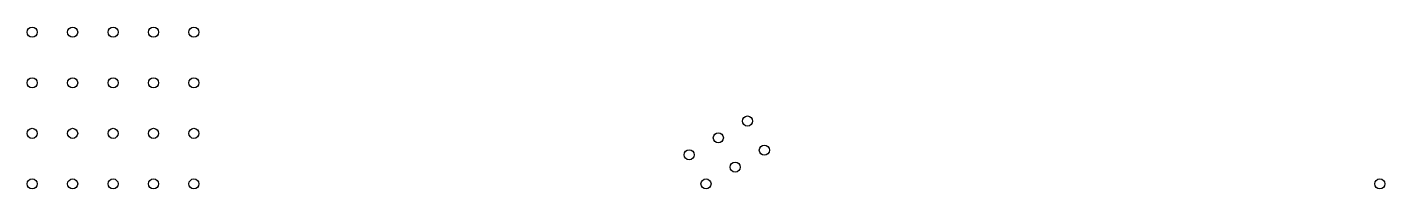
# Model space of a CAD drawing. Header units: inches. Extents: x -3 to 803, y -4 to 93.
import ezdxf

# ---------------------------------------------------------------- set-up
doc = ezdxf.new("R2010")
doc.units = ezdxf.units.IN
doc.header["$MEASUREMENT"] = 0
doc.layers.add('E-POST', color=3, linetype='Continuous')

# ---------------------------------------------------------------- blocks, each defined once
blk = doc.blocks.new('POST')
blk.add_circle((0, 0), 3)

msp = doc.modelspace()

# ---------------------------------------------------------------- block references
at = {"layer": 'E-POST', "row_count": 4, "column_count": 5, "row_spacing": 30, "column_spacing": 24}
msp.add_blockref('POST', (0, 0), dxfattribs=at)
at = {"layer": 'E-POST', "rotation": 30, "row_count": 2, "column_count": 3, "row_spacing": 20, "column_spacing": 20}
msp.add_blockref('POST', (400, 0), dxfattribs=at)
at = {"layer": 'E-POST'}
msp.add_blockref('POST', (800, 0), dxfattribs=at)

doc.saveas('drawing.dxf')
